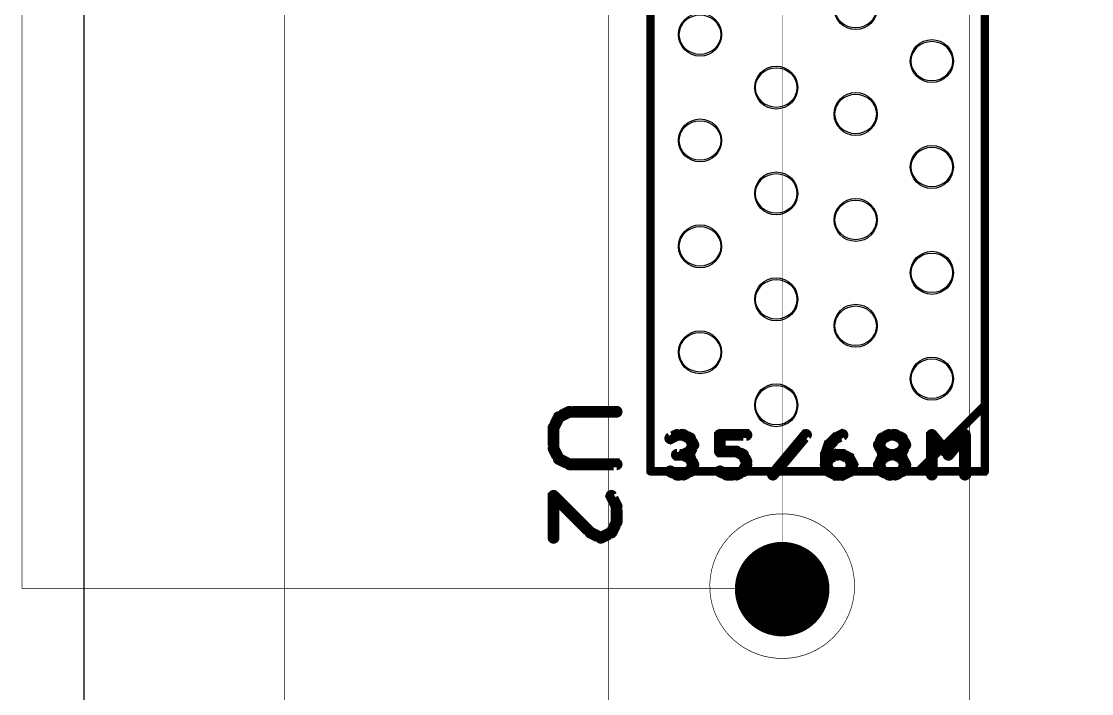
# Model space of a CAD drawing. Extents: x 1.5 to 98, y 12 to 104.4.
# Drawn here: x 1.45 to 17.61, y 33.64 to 43.8 of the extents above; entities that cross this region are included whole.
import ezdxf

# ---------------------------------------------------------------- set-up
doc = ezdxf.new("R2010")
doc.units = 0
doc.layers.get('0').update_dxf_attribs({"linetype": 'CONTINUOUS'})
for name, color, linetype in [('_BOARD', 254, 'CONTINUOUS'), ('_DRILL', 251, 'CONTINUOUS'), ('BOTTOM_SOLDER_MASK', 6, 'CONTINUOUS'), ('DOCUMENTATION1', 3, 'CONTINUOUS'), ('TOP_SILKSCREEN', 1, 'CONTINUOUS'), ('TOP_SOLDER_MASK', 2, 'CONTINUOUS')]:
    doc.layers.add(name, color=color, linetype=linetype)

# ---------------------------------------------------------------- blocks, each defined once
blk = doc.blocks.new('STYLE11')
at = {"const_width": 0.525}
blk.add_lwpolyline([(-0.2625, 0, 1), (0.2625, 0, 1)], format="xyb", close=True, dxfattribs=at)
blk = doc.blocks.new('STYLE13')
at = {"const_width": 0.65}
blk.add_lwpolyline([(-0.325, 0, 1), (0.325, 0, 1)], format="xyb", close=True, dxfattribs=at)
blk = doc.blocks.new('_HOLE')
blk.add_circle((0, 0), 0.5)

msp = doc.modelspace()

# ---------------------------------------------------------------- linework, layer by layer
at = {"layer": '_BOARD', "color": 3}
msp.add_lwpolyline([(2.4, 12), (2.4, 104.4), (2.4, 104.4), (30.6, 104.4), (30.6, 104.4), (30.6, 98.4), (30.6, 98.4), (85.8, 98.4), (85.8, 98.4), (85.8, 104.4), (85.8, 104.4), (98, 104.4), (98, 104.4), (98, 12), (98, 12), (2.4, 12), (2.4, 12)], close=True, dxfattribs=at)
at = {"layer": 'DOCUMENTATION1', "color": 94}
msp.add_lwpolyline([(10.95, 65.8, 0.127, 0.127, 0), (10.95, 37, 0, 0, 0), (10.95, 37, 0.0635, 0.0635, 0), (10.9818, 37, 0.0635, 0.0635, -1), (10.9182, 37, 0, 0, 0), (10.95, 36.9682, 0.0635, 0.0635, -1), (10.95, 37.0318, 0, 0, 0), (10.95, 37, 0, 0, 0), (10.95, 37, 0.127, 0.127, 0), (16, 37, 0.127, 0.127, 0), (16, 37, 0, 0, 0), (16, 37, 0.0635, 0.0635, 0), (16, 37.0318, 0.0635, 0.0635, -1), (16, 36.9682, 0, 0, 0), (16.0318, 37, 0.0635, 0.0635, -1), (15.9682, 37, 0, 0, 0), (16, 37, 0, 0, 0), (16, 37, 0.127, 0.127, 0), (16, 65.8, 0, 0, 0)], format="xyseb", dxfattribs=at)
at = {"layer": 'TOP_SILKSCREEN', "color": 171}
for points in [[(5.43, 30.46, 0.01, 0.01, 0), (5.43, 72.39, 0, 0, 0), (5.43, 72.39, 0.005, 0.005, 0), (5.4325, 72.39, 0.005, 0.005, 1), (5.4275, 72.39, 0, 0, 0), (5.43, 72.3925, 0.005, 0.005, 1), (5.43, 72.3875, 0, 0, 0), (5.43, 72.39, 0, 0, 0), (5.43, 72.39, 0.01, 0.01, 0), (10.32, 72.39, 0.01, 0.01, 0), (10.32, 72.39, 0, 0, 0), (10.32, 72.39, 0.005, 0.005, 0), (10.32, 72.3875, 0.005, 0.005, 1), (10.32, 72.3925, 0, 0, 0), (10.3225, 72.39, 0.005, 0.005, 1), (10.3175, 72.39, 0, 0, 0), (10.32, 72.39, 0, 0, 0), (10.32, 72.39, 0.01, 0.01, 0), (10.32, 30.46, 0, 0, 0)], [(10.32, 30.46, 0.01, 0.01, 0), (10.32, 72.4, 0, 0, 0), (10.32, 72.4, 0.005, 0.005, 0), (10.3225, 72.4, 0.005, 0.005, 1), (10.3175, 72.4, 0, 0, 0), (10.32, 72.4025, 0.005, 0.005, 1), (10.32, 72.3975, 0, 0, 0), (10.32, 72.4, 0, 0, 0), (10.32, 72.4, 0.01, 0.01, 0), (15.77, 72.4, 0.01, 0.01, 0), (15.77, 72.4, 0, 0, 0), (15.77, 72.4, 0.005, 0.005, 0), (15.77, 72.3975, 0.005, 0.005, 1), (15.77, 72.4025, 0, 0, 0), (15.7725, 72.4, 0.005, 0.005, 1), (15.7675, 72.4, 0, 0, 0), (15.77, 72.4, 0, 0, 0), (15.77, 72.4, 0.01, 0.01, 0), (15.77, 30.46, 0, 0, 0)], [(12.94, 67.58, 0.01, 0.01, 0), (12.94, 35.23, 0, 0, 0), (12.94, 35.23, 0.005, 0.005, 0), (12.9375, 35.23, 0.005, 0.005, 1), (12.9425, 35.23, 0, 0, 0), (12.94, 35.2275, 0.005, 0.005, 1), (12.94, 35.2325, 0, 0, 0), (12.94, 35.23, 0, 0, 0), (12.94, 35.23, 0.01, 0.01, 0), (1.46, 35.23, 0, 0, 0), (1.46, 35.23, 0.005, 0.005, 0), (1.46, 35.2325, 0.005, 0.005, 1), (1.46, 35.2275, 0, 0, 0), (1.4575, 35.23, 0.005, 0.005, 1), (1.4625, 35.23, 0, 0, 0), (1.46, 35.23, 0, 0, 0), (1.46, 35.23, 0.01, 0.01, 0), (1.46, 67.58, 0, 0, 0)]]:
    msp.add_lwpolyline(points, format="xyseb", dxfattribs=at)
at = {"layer": 'TOP_SILKSCREEN', "color": 135}
for points in [[(10.95, 65.8, 0.127, 0.127, 0), (10.95, 37, 0, 0, 0), (10.95, 37, 0.0635, 0.0635, 0), (10.9818, 37, 0.0635, 0.0635, -1), (10.9182, 37, 0, 0, 0), (10.95, 36.9682, 0.0635, 0.0635, -1), (10.95, 37.0318, 0, 0, 0), (10.95, 37, 0, 0, 0), (10.95, 37, 0.127, 0.127, 0), (15, 37, 0, 0, 0), (15, 37, 0.0635, 0.0635, 0), (15, 37.0318, 0.0635, 0.0635, -1), (15, 36.9682, 0, 0, 0), (15.0225, 36.9775, 0.0635, 0.0635, -1), (14.9775, 37.0225, 0, 0, 0), (15, 37, 0, 0, 0), (15, 37, 0.127, 0.127, 0), (16, 38, 0.127, 0.127, 0), (16, 38, 0, 0, 0), (16, 38, 0.0635, 0.0635, 0), (15.9775, 38.0225, 0.0635, 0.0635, -1), (16.0225, 37.9775, 0, 0, 0), (16.0318, 38, 0.0635, 0.0635, -1), (15.9682, 38, 0, 0, 0), (16, 38, 0, 0, 0), (16, 38, 0.127, 0.127, 0), (16, 65.8, 0, 0, 0)], [(9.7462, 37.8602, 0.0889, 0.0889, 1), (9.7064, 37.9398, 0, 0, 0), (9.7263, 37.9, 0, 0, 0), (9.7263, 37.9, 0.1778, 0.1778, 0), (9.5675, 37.8206, 0.1778, 0.1778, 0), (9.5675, 37.8206, 0, 0, 0), (9.5675, 37.8206, 0.0889, 0.0889, 0), (9.5476, 37.8604, 0.0889, 0.0889, 1), (9.5874, 37.7808, 0, 0, 0)], [(10.4406, 37.8555, 0.0889, 0.0889, 1), (10.4406, 37.9445, 0, 0, 0), (10.4406, 37.9, 0, 0, 0), (10.4406, 37.9, 0.1778, 0.1778, 0), (9.7263, 37.9, 0.1778, 0.1778, 0), (9.7263, 37.9, 0, 0, 0), (9.7263, 37.9, 0.0889, 0.0889, 0), (9.7263, 37.9445, 0.0889, 0.0889, 1), (9.7263, 37.8555, 0, 0, 0)], [(9.6073, 37.8007, 0.0889, 0.0889, 1), (9.5277, 37.8405, 0, 0, 0), (9.5675, 37.8206, 0, 0, 0), (9.5675, 37.8206, 0.1778, 0.1778, 0), (9.4881, 37.6619, 0.1778, 0.1778, 0), (9.4881, 37.6619, 0, 0, 0), (9.4881, 37.6619, 0.0889, 0.0889, 0), (9.4483, 37.6818, 0.0889, 0.0889, 1), (9.5279, 37.642, 0, 0, 0)], [(9.5326, 37.6619, 0.0889, 0.0889, 1), (9.4436, 37.6619, 0, 0, 0), (9.4881, 37.6619, 0, 0, 0), (9.4881, 37.6619, 0.1778, 0.1778, 0), (9.4881, 37.3444, 0.1778, 0.1778, 0), (9.4881, 37.3444, 0, 0, 0), (9.4881, 37.3444, 0.0889, 0.0889, 0), (9.4436, 37.3444, 0.0889, 0.0889, 1), (9.5326, 37.3444, 0, 0, 0)], [(11.3699, 37.5102, 0.0889, 0.0889, 1), (11.3301, 37.5898, 0, 0, 0), (11.35, 37.55, 0, 0, 0), (11.35, 37.55, 0.1778, 0.1778, 0), (11.25, 37.5, 0.1778, 0.1778, 0), (11.25, 37.5, 0, 0, 0), (11.25, 37.5, 0.0889, 0.0889, 0), (11.2301, 37.5398, 0.0889, 0.0889, 1), (11.2699, 37.4602, 0, 0, 0)], [(11.45, 37.5055, 0.0889, 0.0889, 1), (11.45, 37.5945, 0, 0, 0), (11.45, 37.55, 0, 0, 0), (11.45, 37.55, 0.1778, 0.1778, 0), (11.35, 37.55, 0.1778, 0.1778, 0), (11.35, 37.55, 0, 0, 0), (11.35, 37.55, 0.0889, 0.0889, 0), (11.35, 37.5945, 0.0889, 0.0889, 1), (11.35, 37.5055, 0, 0, 0)], [(11.5301, 37.4602, 0.0889, 0.0889, 1), (11.5699, 37.5398, 0, 0, 0), (11.55, 37.5, 0, 0, 0), (11.55, 37.5, 0.1778, 0.1778, 0), (11.45, 37.55, 0.1778, 0.1778, 0), (11.45, 37.55, 0, 0, 0), (11.45, 37.55, 0.0889, 0.0889, 0), (11.4699, 37.5898, 0.0889, 0.0889, 1), (11.4301, 37.5102, 0, 0, 0)], [(11.9555, 37.3, 0.0889, 0.0889, 1), (12.0445, 37.3, 0, 0, 0), (12, 37.3, 0, 0, 0), (12, 37.3, 0.1778, 0.1778, 0), (12, 37.55, 0.1778, 0.1778, 0), (12, 37.55, 0, 0, 0), (12, 37.55, 0.0889, 0.0889, 0), (12.0445, 37.55, 0.0889, 0.0889, 1), (11.9555, 37.55, 0, 0, 0)], [(12, 37.5945, 0.0889, 0.0889, 1), (12, 37.5055, 0, 0, 0), (12, 37.55, 0, 0, 0), (12, 37.55, 0.1778, 0.1778, 0), (12.4, 37.55, 0.1778, 0.1778, 0), (12.4, 37.55, 0, 0, 0), (12.4, 37.55, 0.0889, 0.0889, 0), (12.4, 37.5055, 0.0889, 0.0889, 1), (12.4, 37.5945, 0, 0, 0)], [(12.7658, 36.9785, 0.0889, 0.0889, 1), (12.8342, 36.9215, 0, 0, 0), (12.8, 36.95, 0, 0, 0), (12.8, 36.95, 0.1778, 0.1778, 0), (13.3, 37.55, 0.1778, 0.1778, 0), (13.3, 37.55, 0, 0, 0), (13.3, 37.55, 0.0889, 0.0889, 0), (13.3342, 37.5215, 0.0889, 0.0889, 1), (13.2658, 37.5785, 0, 0, 0)], [(13.7301, 37.5398, 0.0889, 0.0889, 1), (13.7699, 37.4602, 0, 0, 0), (13.75, 37.5, 0, 0, 0), (13.75, 37.5, 0.1778, 0.1778, 0), (13.85, 37.55, 0.1778, 0.1778, 0), (13.85, 37.55, 0, 0, 0), (13.85, 37.55, 0.0889, 0.0889, 0), (13.8699, 37.5102, 0.0889, 0.0889, 1), (13.8301, 37.5898, 0, 0, 0)], [(14.5699, 37.5102, 0.0889, 0.0889, 1), (14.5301, 37.5898, 0, 0, 0), (14.55, 37.55, 0, 0, 0), (14.55, 37.55, 0.1778, 0.1778, 0), (14.45, 37.5, 0.1778, 0.1778, 0), (14.45, 37.5, 0, 0, 0), (14.45, 37.5, 0.0889, 0.0889, 0), (14.4301, 37.5398, 0.0889, 0.0889, 1), (14.4699, 37.4602, 0, 0, 0)], [(14.65, 37.5055, 0.0889, 0.0889, 1), (14.65, 37.5945, 0, 0, 0), (14.65, 37.55, 0, 0, 0), (14.65, 37.55, 0.1778, 0.1778, 0), (14.55, 37.55, 0.1778, 0.1778, 0), (14.55, 37.55, 0, 0, 0), (14.55, 37.55, 0.0889, 0.0889, 0), (14.55, 37.5945, 0.0889, 0.0889, 1), (14.55, 37.5055, 0, 0, 0)], [(14.7301, 37.4602, 0.0889, 0.0889, 1), (14.7699, 37.5398, 0, 0, 0), (14.75, 37.5, 0, 0, 0), (14.75, 37.5, 0.1778, 0.1778, 0), (14.65, 37.55, 0.1778, 0.1778, 0), (14.65, 37.55, 0, 0, 0), (14.65, 37.55, 0.0889, 0.0889, 0), (14.6699, 37.5898, 0.0889, 0.0889, 1), (14.6301, 37.5102, 0, 0, 0)], [(15.1555, 36.95, 0.0889, 0.0889, 1), (15.2445, 36.95, 0, 0, 0), (15.2, 36.95, 0, 0, 0), (15.2, 36.95, 0.1778, 0.1778, 0), (15.2, 37.55, 0.1778, 0.1778, 0), (15.2, 37.55, 0, 0, 0), (15.2, 37.55, 0.0889, 0.0889, 0), (15.2445, 37.55, 0.0889, 0.0889, 1), (15.1555, 37.55, 0, 0, 0)], [(15.2342, 37.5785, 0.0889, 0.0889, 1), (15.1658, 37.5215, 0, 0, 0), (15.2, 37.55, 0, 0, 0), (15.2, 37.55, 0.1778, 0.1778, 0), (15.45, 37.25, 0.1778, 0.1778, 0), (15.45, 37.25, 0, 0, 0), (15.45, 37.25, 0.0889, 0.0889, 0), (15.4158, 37.2215, 0.0889, 0.0889, 1), (15.4842, 37.2785, 0, 0, 0)], [(15.4158, 37.2785, 0.0889, 0.0889, 1), (15.4842, 37.2215, 0, 0, 0), (15.45, 37.25, 0, 0, 0), (15.45, 37.25, 0.1778, 0.1778, 0), (15.7, 37.55, 0.1778, 0.1778, 0), (15.7, 37.55, 0, 0, 0), (15.7, 37.55, 0.0889, 0.0889, 0), (15.7342, 37.5215, 0.0889, 0.0889, 1), (15.6658, 37.5785, 0, 0, 0)], [(15.7445, 37.55, 0.0889, 0.0889, 1), (15.6555, 37.55, 0, 0, 0), (15.7, 37.55, 0, 0, 0), (15.7, 37.55, 0.1778, 0.1778, 0), (15.7, 36.95, 0.1778, 0.1778, 0), (15.7, 36.95, 0, 0, 0), (15.7, 36.95, 0.0889, 0.0889, 0), (15.6555, 36.95, 0.0889, 0.0889, 1), (15.7445, 36.95, 0, 0, 0)], [(11.5602, 37.3801, 0.0889, 0.0889, 1), (11.6398, 37.4199, 0, 0, 0), (11.6, 37.4, 0, 0, 0), (11.6, 37.4, 0.1778, 0.1778, 0), (11.55, 37.5, 0.1778, 0.1778, 0), (11.55, 37.5, 0, 0, 0), (11.55, 37.5, 0.0889, 0.0889, 0), (11.5898, 37.5199, 0.0889, 0.0889, 1), (11.5102, 37.4801, 0, 0, 0)], [(11.5102, 37.3199, 0.0889, 0.0889, 1), (11.5898, 37.2801, 0, 0, 0), (11.55, 37.3, 0, 0, 0), (11.55, 37.3, 0.1778, 0.1778, 0), (11.6, 37.4, 0.1778, 0.1778, 0), (11.6, 37.4, 0, 0, 0), (11.6, 37.4, 0.0889, 0.0889, 0), (11.6398, 37.3801, 0.0889, 0.0889, 1), (11.5602, 37.4199, 0, 0, 0)], [(13.5578, 37.2641, 0.0889, 0.0889, 1), (13.6422, 37.2359, 0, 0, 0), (13.6, 37.25, 0, 0, 0), (13.6, 37.25, 0.1778, 0.1778, 0), (13.65, 37.4, 0.1778, 0.1778, 0), (13.65, 37.4, 0, 0, 0), (13.65, 37.4, 0.0889, 0.0889, 0), (13.6922, 37.3859, 0.0889, 0.0889, 1), (13.6078, 37.4141, 0, 0, 0)], [(13.6185, 37.4315, 0.0889, 0.0889, 1), (13.6815, 37.3685, 0, 0, 0), (13.65, 37.4, 0, 0, 0), (13.65, 37.4, 0.1778, 0.1778, 0), (13.75, 37.5, 0.1778, 0.1778, 0), (13.75, 37.5, 0, 0, 0), (13.75, 37.5, 0.0889, 0.0889, 0), (13.7815, 37.4685, 0.0889, 0.0889, 1), (13.7185, 37.5315, 0, 0, 0)], [(14.4898, 37.4801, 0.0889, 0.0889, 1), (14.4102, 37.5199, 0, 0, 0), (14.45, 37.5, 0, 0, 0), (14.45, 37.5, 0.1778, 0.1778, 0), (14.4, 37.4, 0.1778, 0.1778, 0), (14.4, 37.4, 0, 0, 0), (14.4, 37.4, 0.0889, 0.0889, 0), (14.3602, 37.4199, 0.0889, 0.0889, 1), (14.4398, 37.3801, 0, 0, 0)], [(14.4398, 37.4199, 0.0889, 0.0889, 1), (14.3602, 37.3801, 0, 0, 0), (14.4, 37.4, 0, 0, 0), (14.4, 37.4, 0.1778, 0.1778, 0), (14.45, 37.3, 0.1778, 0.1778, 0), (14.45, 37.3, 0, 0, 0), (14.45, 37.3, 0.0889, 0.0889, 0), (14.4102, 37.2801, 0.0889, 0.0889, 1), (14.4898, 37.3199, 0, 0, 0)], [(14.7602, 37.3801, 0.0889, 0.0889, 1), (14.8398, 37.4199, 0, 0, 0), (14.8, 37.4, 0, 0, 0), (14.8, 37.4, 0.1778, 0.1778, 0), (14.75, 37.5, 0.1778, 0.1778, 0), (14.75, 37.5, 0, 0, 0), (14.75, 37.5, 0.0889, 0.0889, 0), (14.7898, 37.5199, 0.0889, 0.0889, 1), (14.7102, 37.4801, 0, 0, 0)], [(14.7102, 37.3199, 0.0889, 0.0889, 1), (14.7898, 37.2801, 0, 0, 0), (14.75, 37.3, 0, 0, 0), (14.75, 37.3, 0.1778, 0.1778, 0), (14.8, 37.4, 0.1778, 0.1778, 0), (14.8, 37.4, 0, 0, 0), (14.8, 37.4, 0.0889, 0.0889, 0), (14.8398, 37.3801, 0.0889, 0.0889, 1), (14.7602, 37.4199, 0, 0, 0)], [(9.5279, 37.3643, 0.0889, 0.0889, 1), (9.4483, 37.3245, 0, 0, 0), (9.4881, 37.3444, 0, 0, 0), (9.4881, 37.3444, 0.1778, 0.1778, 0), (9.5675, 37.1856, 0.1778, 0.1778, 0), (9.5675, 37.1856, 0, 0, 0), (9.5675, 37.1856, 0.0889, 0.0889, 0), (9.5277, 37.1657, 0.0889, 0.0889, 1), (9.6073, 37.2055, 0, 0, 0)], [(11.45, 37.2055, 0.0889, 0.0889, 1), (11.45, 37.2945, 0, 0, 0), (11.45, 37.25, 0, 0, 0), (11.45, 37.25, 0.1778, 0.1778, 0), (11.35, 37.25, 0.1778, 0.1778, 0), (11.35, 37.25, 0, 0, 0), (11.35, 37.25, 0.0889, 0.0889, 0), (11.35, 37.2945, 0.0889, 0.0889, 1), (11.35, 37.2055, 0, 0, 0)], [(11.4301, 37.2898, 0.0889, 0.0889, 1), (11.4699, 37.2102, 0, 0, 0), (11.45, 37.25, 0, 0, 0), (11.45, 37.25, 0.1778, 0.1778, 0), (11.55, 37.3, 0.1778, 0.1778, 0), (11.55, 37.3, 0, 0, 0), (11.55, 37.3, 0.0889, 0.0889, 0), (11.5699, 37.2602, 0.0889, 0.0889, 1), (11.5301, 37.3398, 0, 0, 0)], [(11.5301, 37.1602, 0.0889, 0.0889, 1), (11.5699, 37.2398, 0, 0, 0), (11.55, 37.2, 0, 0, 0), (11.55, 37.2, 0.1778, 0.1778, 0), (11.45, 37.25, 0.1778, 0.1778, 0), (11.45, 37.25, 0, 0, 0), (11.45, 37.25, 0.0889, 0.0889, 0), (11.4699, 37.2898, 0.0889, 0.0889, 1), (11.4301, 37.2102, 0, 0, 0)], [(11.5602, 37.0801, 0.0889, 0.0889, 1), (11.6398, 37.1199, 0, 0, 0), (11.6, 37.1, 0, 0, 0), (11.6, 37.1, 0.1778, 0.1778, 0), (11.55, 37.2, 0.1778, 0.1778, 0), (11.55, 37.2, 0, 0, 0), (11.55, 37.2, 0.0889, 0.0889, 0), (11.5898, 37.2199, 0.0889, 0.0889, 1), (11.5102, 37.1801, 0, 0, 0)], [(12.25, 37.2555, 0.0889, 0.0889, 1), (12.25, 37.3445, 0, 0, 0), (12.25, 37.3, 0, 0, 0), (12.25, 37.3, 0.1778, 0.1778, 0), (12, 37.3, 0.1778, 0.1778, 0), (12, 37.3, 0, 0, 0), (12, 37.3, 0.0889, 0.0889, 0), (12, 37.3445, 0.0889, 0.0889, 1), (12, 37.2555, 0, 0, 0)], [(12.3301, 37.2102, 0.0889, 0.0889, 1), (12.3699, 37.2898, 0, 0, 0), (12.35, 37.25, 0, 0, 0), (12.35, 37.25, 0.1778, 0.1778, 0), (12.25, 37.3, 0.1778, 0.1778, 0), (12.25, 37.3, 0, 0, 0), (12.25, 37.3, 0.0889, 0.0889, 0), (12.2699, 37.3398, 0.0889, 0.0889, 1), (12.2301, 37.2602, 0, 0, 0)], [(12.3602, 37.1301, 0.0889, 0.0889, 1), (12.4398, 37.1699, 0, 0, 0), (12.4, 37.15, 0, 0, 0), (12.4, 37.15, 0.1778, 0.1778, 0), (12.35, 37.25, 0.1778, 0.1778, 0), (12.35, 37.25, 0, 0, 0), (12.35, 37.25, 0.0889, 0.0889, 0), (12.3898, 37.2699, 0.0889, 0.0889, 1), (12.3102, 37.2301, 0, 0, 0)], [(13.5555, 37.1, 0.0889, 0.0889, 1), (13.6445, 37.1, 0, 0, 0), (13.6, 37.1, 0, 0, 0), (13.6, 37.1, 0.1778, 0.1778, 0), (13.6, 37.25, 0.1778, 0.1778, 0), (13.6, 37.25, 0, 0, 0), (13.6, 37.25, 0.0889, 0.0889, 0), (13.6445, 37.25, 0.0889, 0.0889, 1), (13.5555, 37.25, 0, 0, 0)], [(13.5602, 37.1199, 0.0889, 0.0889, 1), (13.6398, 37.0801, 0, 0, 0), (13.6, 37.1, 0, 0, 0), (13.6, 37.1, 0.1778, 0.1778, 0), (13.65, 37.2, 0.1778, 0.1778, 0), (13.65, 37.2, 0, 0, 0), (13.65, 37.2, 0.0889, 0.0889, 0), (13.6898, 37.1801, 0.0889, 0.0889, 1), (13.6102, 37.2199, 0, 0, 0)], [(13.6301, 37.2398, 0.0889, 0.0889, 1), (13.6699, 37.1602, 0, 0, 0), (13.65, 37.2, 0, 0, 0), (13.65, 37.2, 0.1778, 0.1778, 0), (13.75, 37.25, 0.1778, 0.1778, 0), (13.75, 37.25, 0, 0, 0), (13.75, 37.25, 0.0889, 0.0889, 0), (13.7699, 37.2102, 0.0889, 0.0889, 1), (13.7301, 37.2898, 0, 0, 0)], [(13.75, 37.2945, 0.0889, 0.0889, 1), (13.75, 37.2055, 0, 0, 0), (13.75, 37.25, 0, 0, 0), (13.75, 37.25, 0.1778, 0.1778, 0), (13.85, 37.25, 0.1778, 0.1778, 0), (13.85, 37.25, 0, 0, 0), (13.85, 37.25, 0.0889, 0.0889, 0), (13.85, 37.2055, 0.0889, 0.0889, 1), (13.85, 37.2945, 0, 0, 0)], [(13.8699, 37.2898, 0.0889, 0.0889, 1), (13.8301, 37.2102, 0, 0, 0), (13.85, 37.25, 0, 0, 0), (13.85, 37.25, 0.1778, 0.1778, 0), (13.95, 37.2, 0.1778, 0.1778, 0), (13.95, 37.2, 0, 0, 0), (13.95, 37.2, 0.0889, 0.0889, 0), (13.9301, 37.1602, 0.0889, 0.0889, 1), (13.9699, 37.2398, 0, 0, 0)], [(13.9898, 37.2199, 0.0889, 0.0889, 1), (13.9102, 37.1801, 0, 0, 0), (13.95, 37.2, 0, 0, 0), (13.95, 37.2, 0.1778, 0.1778, 0), (14, 37.1, 0.1778, 0.1778, 0), (14, 37.1, 0, 0, 0), (14, 37.1, 0.0889, 0.0889, 0), (13.9602, 37.0801, 0.0889, 0.0889, 1), (14.0398, 37.1199, 0, 0, 0)], [(14.4898, 37.1801, 0.0889, 0.0889, 1), (14.4102, 37.2199, 0, 0, 0), (14.45, 37.2, 0, 0, 0), (14.45, 37.2, 0.1778, 0.1778, 0), (14.4, 37.1, 0.1778, 0.1778, 0), (14.4, 37.1, 0, 0, 0), (14.4, 37.1, 0.0889, 0.0889, 0), (14.3602, 37.1199, 0.0889, 0.0889, 1), (14.4398, 37.0801, 0, 0, 0)], [(14.4699, 37.3398, 0.0889, 0.0889, 1), (14.4301, 37.2602, 0, 0, 0), (14.45, 37.3, 0, 0, 0), (14.45, 37.3, 0.1778, 0.1778, 0), (14.55, 37.25, 0.1778, 0.1778, 0), (14.55, 37.25, 0, 0, 0), (14.55, 37.25, 0.0889, 0.0889, 0), (14.5301, 37.2102, 0.0889, 0.0889, 1), (14.5699, 37.2898, 0, 0, 0)], [(14.5699, 37.2102, 0.0889, 0.0889, 1), (14.5301, 37.2898, 0, 0, 0), (14.55, 37.25, 0, 0, 0), (14.55, 37.25, 0.1778, 0.1778, 0), (14.45, 37.2, 0.1778, 0.1778, 0), (14.45, 37.2, 0, 0, 0), (14.45, 37.2, 0.0889, 0.0889, 0), (14.4301, 37.2398, 0.0889, 0.0889, 1), (14.4699, 37.1602, 0, 0, 0)], [(14.55, 37.2945, 0.0889, 0.0889, 1), (14.55, 37.2055, 0, 0, 0), (14.55, 37.25, 0, 0, 0), (14.55, 37.25, 0.1778, 0.1778, 0), (14.65, 37.25, 0.1778, 0.1778, 0), (14.65, 37.25, 0, 0, 0), (14.65, 37.25, 0.0889, 0.0889, 0), (14.65, 37.2055, 0.0889, 0.0889, 1), (14.65, 37.2945, 0, 0, 0)], [(14.6301, 37.2898, 0.0889, 0.0889, 1), (14.6699, 37.2102, 0, 0, 0), (14.65, 37.25, 0, 0, 0), (14.65, 37.25, 0.1778, 0.1778, 0), (14.75, 37.3, 0.1778, 0.1778, 0), (14.75, 37.3, 0, 0, 0), (14.75, 37.3, 0.0889, 0.0889, 0), (14.7699, 37.2602, 0.0889, 0.0889, 1), (14.7301, 37.3398, 0, 0, 0)], [(14.7301, 37.1602, 0.0889, 0.0889, 1), (14.7699, 37.2398, 0, 0, 0), (14.75, 37.2, 0, 0, 0), (14.75, 37.2, 0.1778, 0.1778, 0), (14.65, 37.25, 0.1778, 0.1778, 0), (14.65, 37.25, 0, 0, 0), (14.65, 37.25, 0.0889, 0.0889, 0), (14.6699, 37.2898, 0.0889, 0.0889, 1), (14.6301, 37.2102, 0, 0, 0)], [(14.7602, 37.0801, 0.0889, 0.0889, 1), (14.8398, 37.1199, 0, 0, 0), (14.8, 37.1, 0, 0, 0), (14.8, 37.1, 0.1778, 0.1778, 0), (14.75, 37.2, 0.1778, 0.1778, 0), (14.75, 37.2, 0, 0, 0), (14.75, 37.2, 0.0889, 0.0889, 0), (14.7898, 37.2199, 0.0889, 0.0889, 1), (14.7102, 37.1801, 0, 0, 0)], [(9.5874, 37.2254, 0.0889, 0.0889, 1), (9.5476, 37.1458, 0, 0, 0), (9.5675, 37.1856, 0, 0, 0), (9.5675, 37.1856, 0.1778, 0.1778, 0), (9.7263, 37.1062, 0.1778, 0.1778, 0), (9.7263, 37.1062, 0, 0, 0), (9.7263, 37.1062, 0.0889, 0.0889, 0), (9.7064, 37.0664, 0.0889, 0.0889, 1), (9.7462, 37.146, 0, 0, 0)], [(9.7263, 37.1507, 0.0889, 0.0889, 1), (9.7263, 37.0617, 0, 0, 0), (9.7263, 37.1062, 0, 0, 0), (9.7263, 37.1062, 0.1778, 0.1778, 0), (10.4406, 37.1062, 0.1778, 0.1778, 0), (10.4406, 37.1062, 0, 0, 0), (10.4406, 37.1062, 0.0889, 0.0889, 0), (10.4406, 37.0617, 0.0889, 0.0889, 1), (10.4406, 37.1507, 0, 0, 0)], [(11.5102, 37.0199, 0.0889, 0.0889, 1), (11.5898, 36.9801, 0, 0, 0), (11.55, 37, 0, 0, 0), (11.55, 37, 0.1778, 0.1778, 0), (11.6, 37.1, 0.1778, 0.1778, 0), (11.6, 37.1, 0, 0, 0), (11.6, 37.1, 0.0889, 0.0889, 0), (11.6398, 37.0801, 0.0889, 0.0889, 1), (11.5602, 37.1199, 0, 0, 0)], [(12.3102, 37.0199, 0.0889, 0.0889, 1), (12.3898, 36.9801, 0, 0, 0), (12.35, 37, 0, 0, 0), (12.35, 37, 0.1778, 0.1778, 0), (12.4, 37.1, 0.1778, 0.1778, 0), (12.4, 37.1, 0, 0, 0), (12.4, 37.1, 0.0889, 0.0889, 0), (12.4398, 37.0801, 0.0889, 0.0889, 1), (12.3602, 37.1199, 0, 0, 0)], [(12.3555, 37.1, 0.0889, 0.0889, 1), (12.4445, 37.1, 0, 0, 0), (12.4, 37.1, 0, 0, 0), (12.4, 37.1, 0.1778, 0.1778, 0), (12.4, 37.15, 0.1778, 0.1778, 0), (12.4, 37.15, 0, 0, 0), (12.4, 37.15, 0.0889, 0.0889, 0), (12.4445, 37.15, 0.0889, 0.0889, 1), (12.3555, 37.15, 0, 0, 0)], [(13.6102, 36.9801, 0.0889, 0.0889, 1), (13.6898, 37.0199, 0, 0, 0), (13.65, 37, 0, 0, 0), (13.65, 37, 0.1778, 0.1778, 0), (13.6, 37.1, 0.1778, 0.1778, 0), (13.6, 37.1, 0, 0, 0), (13.6, 37.1, 0.0889, 0.0889, 0), (13.6398, 37.1199, 0.0889, 0.0889, 1), (13.5602, 37.0801, 0, 0, 0)], [(14.0398, 37.0801, 0.0889, 0.0889, 1), (13.9602, 37.1199, 0, 0, 0), (14, 37.1, 0, 0, 0), (14, 37.1, 0.1778, 0.1778, 0), (13.95, 37, 0.1778, 0.1778, 0), (13.95, 37, 0, 0, 0), (13.95, 37, 0.0889, 0.0889, 0), (13.9102, 37.0199, 0.0889, 0.0889, 1), (13.9898, 36.9801, 0, 0, 0)], [(14.4398, 37.1199, 0.0889, 0.0889, 1), (14.3602, 37.0801, 0, 0, 0), (14.4, 37.1, 0, 0, 0), (14.4, 37.1, 0.1778, 0.1778, 0), (14.45, 37, 0.1778, 0.1778, 0), (14.45, 37, 0, 0, 0), (14.45, 37, 0.0889, 0.0889, 0), (14.4102, 36.9801, 0.0889, 0.0889, 1), (14.4898, 37.0199, 0, 0, 0)], [(14.7102, 37.0199, 0.0889, 0.0889, 1), (14.7898, 36.9801, 0, 0, 0), (14.75, 37, 0, 0, 0), (14.75, 37, 0.1778, 0.1778, 0), (14.8, 37.1, 0.1778, 0.1778, 0), (14.8, 37.1, 0, 0, 0), (14.8, 37.1, 0.0889, 0.0889, 0), (14.8398, 37.0801, 0.0889, 0.0889, 1), (14.7602, 37.1199, 0, 0, 0)], [(11.2699, 37.0398, 0.0889, 0.0889, 1), (11.2301, 36.9602, 0, 0, 0), (11.25, 37, 0, 0, 0), (11.25, 37, 0.1778, 0.1778, 0), (11.35, 36.95, 0.1778, 0.1778, 0), (11.35, 36.95, 0, 0, 0), (11.35, 36.95, 0.0889, 0.0889, 0), (11.3301, 36.9102, 0.0889, 0.0889, 1), (11.3699, 36.9898, 0, 0, 0)], [(11.35, 36.9945, 0.0889, 0.0889, 1), (11.35, 36.9055, 0, 0, 0), (11.35, 36.95, 0, 0, 0), (11.35, 36.95, 0.1778, 0.1778, 0), (11.45, 36.95, 0.1778, 0.1778, 0), (11.45, 36.95, 0, 0, 0), (11.45, 36.95, 0.0889, 0.0889, 0), (11.45, 36.9055, 0.0889, 0.0889, 1), (11.45, 36.9945, 0, 0, 0)], [(11.4301, 36.9898, 0.0889, 0.0889, 1), (11.4699, 36.9102, 0, 0, 0), (11.45, 36.95, 0, 0, 0), (11.45, 36.95, 0.1778, 0.1778, 0), (11.55, 37, 0.1778, 0.1778, 0), (11.55, 37, 0, 0, 0), (11.55, 37, 0.0889, 0.0889, 0), (11.5699, 36.9602, 0.0889, 0.0889, 1), (11.5301, 37.0398, 0, 0, 0)], [(12.0199, 37.0398, 0.0889, 0.0889, 1), (11.9801, 36.9602, 0, 0, 0), (12, 37, 0, 0, 0), (12, 37, 0.1778, 0.1778, 0), (12.1, 36.95, 0.1778, 0.1778, 0), (12.1, 36.95, 0, 0, 0), (12.1, 36.95, 0.0889, 0.0889, 0), (12.0801, 36.9102, 0.0889, 0.0889, 1), (12.1199, 36.9898, 0, 0, 0)], [(12.1, 36.9945, 0.0889, 0.0889, 1), (12.1, 36.9055, 0, 0, 0), (12.1, 36.95, 0, 0, 0), (12.1, 36.95, 0.1778, 0.1778, 0), (12.25, 36.95, 0.1778, 0.1778, 0), (12.25, 36.95, 0, 0, 0), (12.25, 36.95, 0.0889, 0.0889, 0), (12.25, 36.9055, 0.0889, 0.0889, 1), (12.25, 36.9945, 0, 0, 0)], [(12.2301, 36.9898, 0.0889, 0.0889, 1), (12.2699, 36.9102, 0, 0, 0), (12.25, 36.95, 0, 0, 0), (12.25, 36.95, 0.1778, 0.1778, 0), (12.35, 37, 0.1778, 0.1778, 0), (12.35, 37, 0, 0, 0), (12.35, 37, 0.0889, 0.0889, 0), (12.3699, 36.9602, 0.0889, 0.0889, 1), (12.3301, 37.0398, 0, 0, 0)], [(13.7301, 36.9102, 0.0889, 0.0889, 1), (13.7699, 36.9898, 0, 0, 0), (13.75, 36.95, 0, 0, 0), (13.75, 36.95, 0.1778, 0.1778, 0), (13.65, 37, 0.1778, 0.1778, 0), (13.65, 37, 0, 0, 0), (13.65, 37, 0.0889, 0.0889, 0), (13.6699, 37.0398, 0.0889, 0.0889, 1), (13.6301, 36.9602, 0, 0, 0)], [(13.85, 36.9055, 0.0889, 0.0889, 1), (13.85, 36.9945, 0, 0, 0), (13.85, 36.95, 0, 0, 0), (13.85, 36.95, 0.1778, 0.1778, 0), (13.75, 36.95, 0.1778, 0.1778, 0), (13.75, 36.95, 0, 0, 0), (13.75, 36.95, 0.0889, 0.0889, 0), (13.75, 36.9945, 0.0889, 0.0889, 1), (13.75, 36.9055, 0, 0, 0)], [(13.9699, 36.9602, 0.0889, 0.0889, 1), (13.9301, 37.0398, 0, 0, 0), (13.95, 37, 0, 0, 0), (13.95, 37, 0.1778, 0.1778, 0), (13.85, 36.95, 0.1778, 0.1778, 0), (13.85, 36.95, 0, 0, 0), (13.85, 36.95, 0.0889, 0.0889, 0), (13.8301, 36.9898, 0.0889, 0.0889, 1), (13.8699, 36.9102, 0, 0, 0)], [(14.4699, 37.0398, 0.0889, 0.0889, 1), (14.4301, 36.9602, 0, 0, 0), (14.45, 37, 0, 0, 0), (14.45, 37, 0.1778, 0.1778, 0), (14.55, 36.95, 0.1778, 0.1778, 0), (14.55, 36.95, 0, 0, 0), (14.55, 36.95, 0.0889, 0.0889, 0), (14.5301, 36.9102, 0.0889, 0.0889, 1), (14.5699, 36.9898, 0, 0, 0)], [(14.55, 36.9945, 0.0889, 0.0889, 1), (14.55, 36.9055, 0, 0, 0), (14.55, 36.95, 0, 0, 0), (14.55, 36.95, 0.1778, 0.1778, 0), (14.65, 36.95, 0.1778, 0.1778, 0), (14.65, 36.95, 0, 0, 0), (14.65, 36.95, 0.0889, 0.0889, 0), (14.65, 36.9055, 0.0889, 0.0889, 1), (14.65, 36.9945, 0, 0, 0)], [(14.6301, 36.9898, 0.0889, 0.0889, 1), (14.6699, 36.9102, 0, 0, 0), (14.65, 36.95, 0, 0, 0), (14.65, 36.95, 0.1778, 0.1778, 0), (14.75, 37, 0.1778, 0.1778, 0), (14.75, 37, 0, 0, 0), (14.75, 37, 0.0889, 0.0889, 0), (14.7699, 36.9602, 0.0889, 0.0889, 1), (14.7301, 37.0398, 0, 0, 0)], [(9.4436, 35.995, 0.0889, 0.0889, 1), (9.5326, 35.995, 0, 0, 0), (9.4881, 35.995, 0, 0, 0), (9.4881, 35.995, 0.1778, 0.1778, 0), (9.4881, 36.63, 0.1778, 0.1778, 0), (9.4881, 36.63, 0, 0, 0), (9.4881, 36.63, 0.0889, 0.0889, 0), (9.5326, 36.63, 0.0889, 0.0889, 1), (9.4436, 36.63, 0, 0, 0)], [(9.5196, 36.6615, 0.0889, 0.0889, 1), (9.4566, 36.5985, 0, 0, 0), (9.4881, 36.63, 0, 0, 0), (9.4881, 36.63, 0.1778, 0.1778, 0), (10.0438, 36.0744, 0.1778, 0.1778, 0), (10.0438, 36.0744, 0, 0, 0), (10.0438, 36.0744, 0.0889, 0.0889, 0), (10.0123, 36.0429, 0.0889, 0.0889, 1), (10.0753, 36.1059, 0, 0, 0)], [(10.4008, 36.4513, 0.0889, 0.0889, 1), (10.4804, 36.4911, 0, 0, 0), (10.4406, 36.4712, 0, 0, 0), (10.4406, 36.4712, 0.1778, 0.1778, 0), (10.3613, 36.63, 0.1778, 0.1778, 0), (10.3613, 36.63, 0, 0, 0), (10.3613, 36.63, 0.0889, 0.0889, 0), (10.4011, 36.6499, 0.0889, 0.0889, 1), (10.3215, 36.6101, 0, 0, 0)], [(10.3961, 36.2331, 0.0889, 0.0889, 1), (10.4851, 36.2331, 0, 0, 0), (10.4406, 36.2331, 0, 0, 0), (10.4406, 36.2331, 0.1778, 0.1778, 0), (10.4406, 36.4712, 0.1778, 0.1778, 0), (10.4406, 36.4712, 0, 0, 0), (10.4406, 36.4712, 0.0889, 0.0889, 0), (10.4851, 36.4712, 0.0889, 0.0889, 1), (10.3961, 36.4712, 0, 0, 0)], [(10.3215, 36.0943, 0.0889, 0.0889, 1), (10.4011, 36.0545, 0, 0, 0), (10.3613, 36.0744, 0, 0, 0), (10.3613, 36.0744, 0.1778, 0.1778, 0), (10.4406, 36.2331, 0.1778, 0.1778, 0), (10.4406, 36.2331, 0, 0, 0), (10.4406, 36.2331, 0.0889, 0.0889, 0), (10.4804, 36.2132, 0.0889, 0.0889, 1), (10.4008, 36.253, 0, 0, 0)], [(10.0637, 36.1142, 0.0889, 0.0889, 1), (10.0239, 36.0346, 0, 0, 0), (10.0438, 36.0744, 0, 0, 0), (10.0438, 36.0744, 0.1778, 0.1778, 0), (10.2025, 35.995, 0.1778, 0.1778, 0), (10.2025, 35.995, 0, 0, 0), (10.2025, 35.995, 0.0889, 0.0889, 0), (10.1826, 35.9552, 0.0889, 0.0889, 1), (10.2224, 36.0348, 0, 0, 0)], [(10.1826, 36.0348, 0.0889, 0.0889, 1), (10.2224, 35.9552, 0, 0, 0), (10.2025, 35.995, 0, 0, 0), (10.2025, 35.995, 0.1778, 0.1778, 0), (10.3613, 36.0744, 0.1778, 0.1778, 0), (10.3613, 36.0744, 0, 0, 0), (10.3613, 36.0744, 0.0889, 0.0889, 0), (10.3812, 36.0346, 0.0889, 0.0889, 1), (10.3414, 36.1142, 0, 0, 0)]]:
    msp.add_lwpolyline(points, format="xyseb", dxfattribs=at)
msp.add_lwpolyline([(13.9177, 35.7489, 0.005, 0.005, 1), (13.9222, 35.7511, 0, 0, 0), (13.92, 35.75, 0, 0, 0), (13.92, 35.75, 0.01, 0.01, 1), (11.96, 34.78, 0, 0, 0), (11.96, 34.78, 0.005, 0.005, 0), (11.9578, 34.7789, 0.005, 0.005, 1), (11.9623, 34.7811, 0, 0, 0), (11.9623, 34.7811, 0.005, 0.005, 1), (11.9578, 34.7789, 0, 0, 0), (11.96, 34.78, 0, 0, 0), (11.96, 34.78, 0.01, 0.01, 1), (13.92, 35.75, 0.01, 0.01, 0), (13.92, 35.75, 0, 0, 0), (13.92, 35.75, 0.005, 0.005, 0), (13.9222, 35.7511, 0.005, 0.005, 1), (13.9177, 35.7489, 0, 0, 0)], format="xyseb", close=True, dxfattribs=at)
at = {"layer": 'TOP_SILKSCREEN', "color": 171}
msp.add_lwpolyline([(13.5675, 35.24, 0.005, 0.005, 1), (13.5725, 35.24, 0, 0, 0), (13.57, 35.24, 0, 0, 0), (13.57, 35.24, 0.01, 0.01, 1), (12.33, 35.24, 0, 0, 0), (12.33, 35.24, 0.005, 0.005, 0), (12.3275, 35.24, 0.005, 0.005, 1), (12.3325, 35.24, 0, 0, 0), (12.3325, 35.24, 0.005, 0.005, 1), (12.3275, 35.24, 0, 0, 0), (12.33, 35.24, 0, 0, 0), (12.33, 35.24, 0.01, 0.01, 1), (13.57, 35.24, 0.01, 0.01, 0), (13.57, 35.24, 0, 0, 0), (13.57, 35.24, 0.005, 0.005, 0), (13.5725, 35.24, 0.005, 0.005, 1), (13.5675, 35.24, 0, 0, 0)], format="xyseb", close=True, dxfattribs=at)

# ---------------------------------------------------------------- block references
at = {"layer": '_DRILL'}
for p, xscale, yscale in [((14.05, 44), 0.65, 0.65), ((11.7, 43.6), 0.65, 0.65), ((15.2, 43.2), 0.65, 0.65), ((12.85, 42.8), 0.65, 0.65), ((14.05, 42.4), 0.65, 0.65), ((11.7, 42), 0.65, 0.65), ((15.2, 41.6), 0.65, 0.65), ((12.85, 41.2), 0.65, 0.65), ((14.05, 40.8), 0.65, 0.65), ((11.7, 40.4), 0.65, 0.65), ((15.2, 40), 0.65, 0.65), ((12.85, 39.6), 0.65, 0.65), ((14.05, 39.2), 0.65, 0.65), ((11.7, 38.8), 0.65, 0.65), ((15.2, 38.4), 0.65, 0.65), ((12.85, 38), 0.65, 0.65), ((12.94, 35.22), 1.3, 1.3)]:
    msp.add_blockref('_HOLE', p, dxfattribs=dict(at, xscale=xscale, yscale=yscale))
at = {"layer": 'BOTTOM_SOLDER_MASK', "color": 253, "xscale": 1.121, "yscale": 1.212, "rotation": 270}
for p in [(14.05, 44), (14.05, 44), (11.7, 43.6), (11.7, 43.6), (15.2, 43.2), (15.2, 43.2), (12.85, 42.8), (12.85, 42.8), (14.05, 42.4), (14.05, 42.4), (11.7, 42), (11.7, 42), (15.2, 41.6), (15.2, 41.6), (12.85, 41.2), (12.85, 41.2), (14.05, 40.8), (14.05, 40.8), (11.7, 40.4), (11.7, 40.4), (15.2, 40), (15.2, 40), (12.85, 39.6), (12.85, 39.6), (14.05, 39.2), (14.05, 39.2), (11.7, 38.8), (11.7, 38.8), (15.2, 38.4), (15.2, 38.4), (12.85, 38), (12.85, 38)]:
    msp.add_blockref('STYLE11', p, dxfattribs=at)
at = {"layer": 'BOTTOM_SOLDER_MASK', "color": 11, "xscale": 1.098, "yscale": 1.098, "rotation": 180}
msp.add_blockref('STYLE13', (12.94, 35.22), dxfattribs=at)
at = {"layer": 'TOP_SOLDER_MASK', "color": 253, "xscale": 1.121, "yscale": 1.212, "rotation": 270}
for p in [(14.05, 44), (14.05, 44), (11.7, 43.6), (11.7, 43.6), (15.2, 43.2), (15.2, 43.2), (12.85, 42.8), (12.85, 42.8), (14.05, 42.4), (14.05, 42.4), (11.7, 42), (11.7, 42), (15.2, 41.6), (15.2, 41.6), (12.85, 41.2), (12.85, 41.2), (14.05, 40.8), (14.05, 40.8), (11.7, 40.4), (11.7, 40.4), (15.2, 40), (15.2, 40), (12.85, 39.6), (12.85, 39.6), (14.05, 39.2), (14.05, 39.2), (11.7, 38.8), (11.7, 38.8), (15.2, 38.4), (15.2, 38.4), (12.85, 38), (12.85, 38)]:
    msp.add_blockref('STYLE11', p, dxfattribs=at)
at = {"layer": 'TOP_SOLDER_MASK', "color": 11, "xscale": 1.098, "yscale": 1.098, "rotation": 180}
msp.add_blockref('STYLE13', (12.94, 35.22), dxfattribs=at)

doc.saveas('drawing.dxf')
